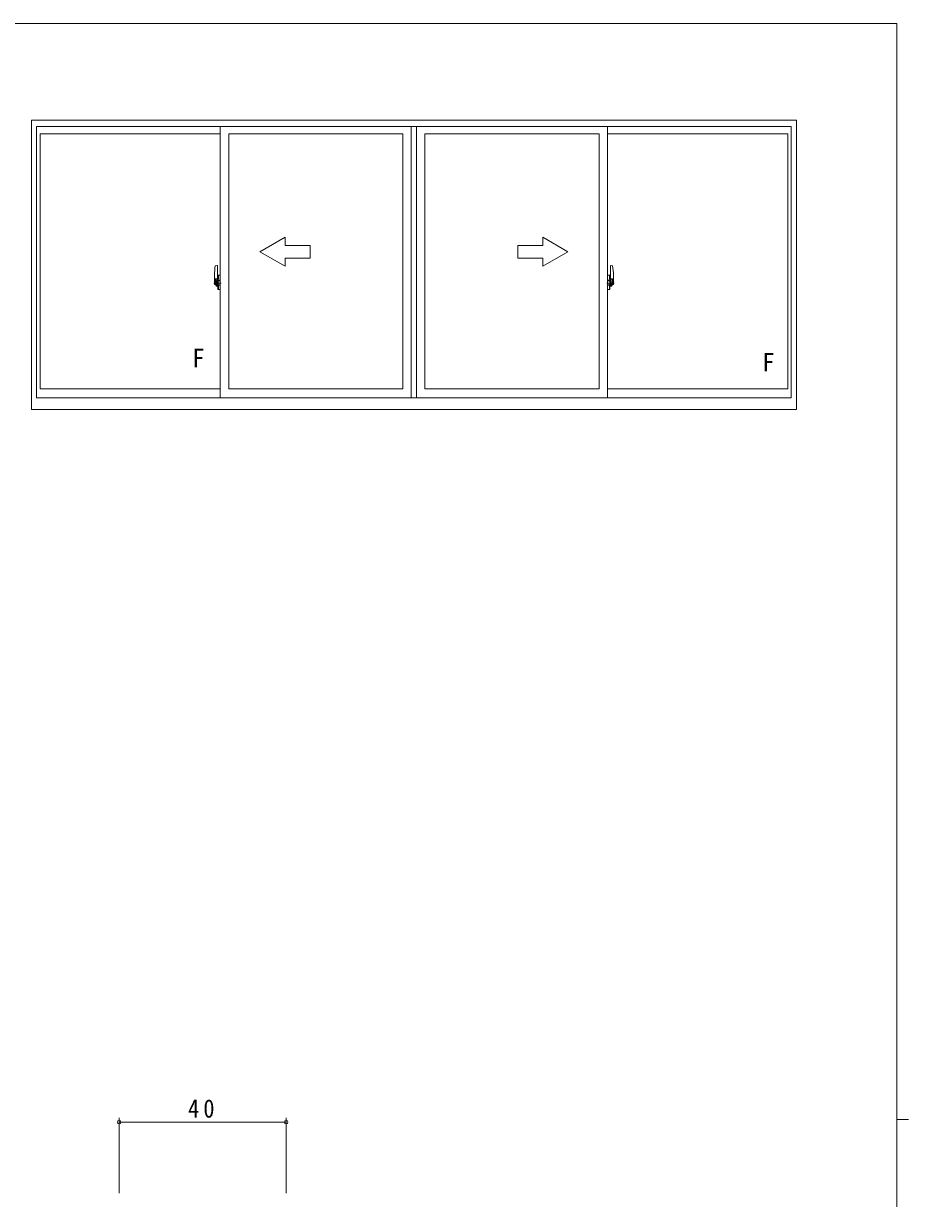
# Model space of a CAD drawing. Units: millimetres on the paper. Extents: x -420 to 373, y -297 to 267.
# Drawn here: x 143.1 to 355.1, y -17 to 264.4 of the extents above; entities that cross this region are included whole.
import ezdxf
from ezdxf.enums import TextEntityAlignment as Align

# ---------------------------------------------------------------- set-up
doc = ezdxf.new("R2010")
doc.units = ezdxf.units.MM
doc.linetypes.add('CHAIN2', pattern=[12, 9, -1, 1, -1])
for name, color, linetype, lineweight in [('0-1_YKK_ZWAK', 7, 'Continuous', 9), ('0-6_YKK_A1', 4, 'Continuous', 9), ('0-7_YKK_D', 6, 'Continuous', 9)]:
    doc.layers.add(name, color=color, linetype=linetype, lineweight=lineweight)
doc.styles.add('ＭＳ ゴシック', font='')
doc.styles.get('ＭＳ ゴシック').set_extended_font_data('MS Gothic')

msp = doc.modelspace()

# ---------------------------------------------------------------- linework, layer by layer
at = {"layer": '0-1_YKK_ZWAK'}
for p, q in [((352.3, 264.425), (-417.7, 264.425)), ((352.3, 264.425), (352.3, -260.575)), ((352.3, 1.925), (355.1, 1.925))]:
    msp.add_line(p, q, dxfattribs=at)
at = {"layer": '0-6_YKK_A1'}
for p, q in [((145.019, 241.259), (145.019, 172.009)), ((328.269, 241.259), (145.019, 241.259)), ((146.269, 239.759), (146.269, 174.759)), ((327.019, 239.759), (146.269, 239.759)), ((190.269, 174.759), (190.269, 239.759)), ((236.019, 174.759), (236.019, 239.759)), ((237.269, 174.759), (237.269, 239.759)), ((237.269, 174.759), (237.269, 239.759)), ((283.019, 174.759), (283.019, 239.759)), ((327.019, 239.759), (327.019, 174.759)), ((328.269, 241.259), (328.269, 172.009)), ((147.119, 238.009), (147.119, 176.959)), ((190.269, 238.009), (147.119, 238.009)), ((234.019, 238.009), (192.269, 238.009)), ((192.269, 176.959), (192.269, 238.009)), ((234.019, 176.959), (234.019, 238.009)), ((239.269, 238.009), (281.019, 238.009)), ((239.269, 176.959), (239.269, 238.009)), ((281.019, 176.959), (281.019, 238.009)), ((283.019, 238.009), (326.169, 238.009)), ((326.169, 238.009), (326.169, 176.959)), ((199.769, 209.759), (205.769, 213.223)), ((205.769, 211.259), (205.769, 213.223)), ((205.769, 211.259), (211.769, 211.259)), ((211.769, 211.259), (211.769, 208.259)), ((261.519, 211.259), (261.519, 208.259)), ((267.519, 211.259), (261.519, 211.259)), ((267.519, 211.259), (267.519, 213.223)), ((273.519, 209.759), (267.519, 213.223)), ((199.769, 209.759), (205.769, 206.295)), ((205.769, 206.295), (205.769, 208.259)), ((211.769, 208.259), (205.769, 208.259)), ((261.519, 208.259), (267.519, 208.259)), ((273.519, 209.759), (267.519, 206.295)), ((267.519, 206.295), (267.519, 208.259)), ((189.11, 206.418), (189.543, 206.433)), ((189.569, 206.408), (189.569, 203.149)), ((283.719, 206.408), (283.719, 203.149)), ((284.179, 206.418), (283.745, 206.433)), ((188.869, 204.164), (188.869, 201.946)), ((189.069, 202.241), (189.069, 203.301)), ((189.457, 203.301), (189.069, 203.301)), ((189.094, 202.249), (189.094, 203.228)), ((189.094, 203.228), (189.457, 203.228)), ((189.554, 202.852), (189.379, 202.852)), ((189.379, 202.852), (189.379, 202.034)), ((189.494, 203.191), (189.494, 202.852)), ((189.494, 203.024), (189.494, 203.074)), ((189.494, 202.852), (189.494, 202.629)), ((189.494, 202.852), (189.494, 202.629)), ((189.569, 202.733), (189.494, 202.733)), ((189.494, 202.629), (189.664, 202.629)), ((189.569, 203.149), (189.554, 203.149)), ((189.554, 203.149), (189.554, 202.852)), ((189.569, 203.188), (189.569, 202.629)), ((189.569, 202.629), (189.569, 202.982)), ((189.569, 202.691), (189.569, 202.926)), ((189.594, 203.007), (189.694, 203.009)), ((189.664, 202.629), (189.664, 202.431)), ((189.694, 204.114), (189.694, 203.209)), ((189.819, 203.209), (189.694, 203.209)), ((189.694, 202.841), (189.694, 203.154)), ((189.699, 202.814), (189.694, 202.841)), ((189.712, 202.787), (189.699, 202.814)), ((189.724, 202.775), (189.712, 202.787)), ((189.844, 203.184), (189.718, 203.179)), ((189.719, 203.184), (189.719, 203.209)), ((189.844, 203.184), (189.719, 203.184)), ((189.734, 202.77), (189.724, 202.775)), ((189.742, 202.768), (189.734, 202.77)), ((189.743, 202.768), (189.742, 202.768)), ((189.743, 202.768), (189.743, 202.099)), ((189.819, 204.164), (189.744, 204.164)), ((189.754, 202.767), (189.754, 201.75)), ((190.239, 202.808), (189.779, 202.792)), ((189.819, 204.164), (189.819, 203.209)), ((189.819, 204.139), (189.844, 204.139)), ((189.844, 204.169), (190.269, 204.184)), ((189.844, 204.169), (189.844, 203.184)), ((189.844, 204.139), (189.844, 203.184)), ((189.924, 202.924), (189.924, 202.854)), ((190.109, 202.949), (189.949, 202.949)), ((189.949, 202.829), (190.109, 202.829)), ((190.134, 202.924), (190.134, 202.854)), ((190.254, 202.793), (190.254, 202.787)), ((190.254, 202.793), (190.254, 201.724)), ((190.269, 204.184), (190.269, 200.684)), ((283.019, 204.184), (283.019, 200.684)), ((283.444, 204.169), (283.019, 204.184)), ((283.034, 202.793), (283.034, 202.787)), ((283.034, 202.793), (283.034, 201.724)), ((283.049, 202.808), (283.51, 202.792)), ((283.154, 202.924), (283.154, 202.854)), ((283.179, 202.949), (283.339, 202.949)), ((283.339, 202.829), (283.179, 202.829)), ((283.364, 202.924), (283.364, 202.854)), ((283.444, 204.169), (283.444, 203.184)), ((283.469, 204.139), (283.444, 204.139)), ((283.444, 204.139), (283.444, 203.184)), ((283.444, 203.184), (283.569, 203.184)), ((283.444, 203.184), (283.57, 203.179)), ((283.469, 204.164), (283.544, 204.164)), ((283.469, 204.164), (283.469, 203.209)), ((283.469, 203.209), (283.594, 203.209)), ((283.534, 202.767), (283.534, 201.75)), ((283.546, 202.768), (283.547, 202.768)), ((283.546, 202.768), (283.546, 202.099)), ((283.547, 202.768), (283.555, 202.77)), ((283.555, 202.77), (283.565, 202.775)), ((283.565, 202.775), (283.577, 202.787)), ((283.569, 203.184), (283.569, 203.209)), ((283.577, 202.787), (283.59, 202.814)), ((283.59, 202.814), (283.594, 202.841)), ((283.594, 204.114), (283.594, 203.209)), ((283.594, 202.841), (283.594, 203.154)), ((283.695, 203.007), (283.594, 203.009)), ((283.624, 202.629), (283.624, 202.431)), ((283.794, 202.629), (283.624, 202.629)), ((283.719, 203.188), (283.719, 202.629)), ((283.719, 203.149), (283.734, 203.149)), ((283.719, 202.629), (283.719, 202.982)), ((283.719, 202.691), (283.719, 202.926)), ((283.719, 202.733), (283.794, 202.733)), ((283.734, 203.149), (283.734, 202.852)), ((283.734, 202.852), (283.909, 202.852)), ((283.794, 203.191), (283.794, 202.852)), ((283.794, 203.024), (283.794, 203.074)), ((283.794, 202.852), (283.794, 202.629)), ((283.794, 202.852), (283.794, 202.629)), ((283.832, 203.301), (284.219, 203.301)), ((284.194, 203.228), (283.832, 203.228)), ((283.909, 202.852), (283.909, 202.034)), ((284.194, 202.249), (284.194, 203.228)), ((284.219, 202.241), (284.219, 203.301)), ((284.419, 204.164), (284.419, 201.946)), ((188.918, 201.896), (189.124, 201.889)), ((189.07, 202.202), (189.069, 202.238)), ((189.339, 202.061), (189.124, 202.061)), ((189.124, 202.061), (189.124, 201.889)), ((189.159, 201.992), (189.124, 201.992)), ((189.159, 202.034), (189.394, 202.034)), ((189.159, 201.944), (189.159, 202.034)), ((189.159, 201.798), (189.159, 201.814)), ((189.159, 201.798), (189.448, 201.798)), ((189.248, 201.526), (189.237, 201.542)), ((189.269, 201.495), (189.248, 201.526)), ((189.269, 201.545), (189.269, 201.495)), ((189.457, 201.495), (189.269, 201.495)), ((189.294, 201.57), (189.457, 201.57)), ((189.379, 202.068), (189.339, 202.068)), ((189.339, 202.068), (189.339, 202.034)), ((189.394, 202.52), (189.379, 202.52)), ((189.394, 202.406), (189.394, 202.604)), ((189.394, 202.332), (189.394, 202.406)), ((189.394, 202.406), (189.394, 202.406)), ((189.394, 202.286), (189.394, 202.332)), ((189.394, 202.332), (189.494, 202.332)), ((189.394, 202.038), (189.394, 202.092)), ((189.394, 202.092), (189.494, 202.092)), ((189.394, 202.034), (189.394, 202.038)), ((189.394, 202.038), (189.494, 202.038)), ((189.394, 202.034), (189.494, 202.034)), ((189.395, 201.814), (189.394, 201.814)), ((189.418, 201.803), (189.395, 201.814)), ((189.429, 201.8), (189.418, 201.803)), ((189.44, 201.798), (189.429, 201.8)), ((189.458, 201.799), (189.44, 201.798)), ((189.473, 201.803), (189.458, 201.799)), ((189.484, 201.811), (189.473, 201.803)), ((189.494, 201.992), (189.482, 201.992)), ((189.488, 201.817), (189.484, 201.811)), ((189.491, 201.823), (189.488, 201.817)), ((189.494, 202.431), (189.664, 202.431)), ((189.494, 202.332), (189.494, 202.406)), ((189.664, 202.406), (189.494, 202.406)), ((189.494, 202.406), (189.494, 201.608)), ((189.494, 202.286), (189.494, 202.332)), ((189.494, 202.092), (189.494, 202.286)), ((189.494, 202.262), (189.494, 201.992)), ((189.494, 202.038), (189.494, 202.092)), ((189.494, 202.034), (189.494, 202.038)), ((189.494, 201.89), (189.494, 201.839)), ((189.569, 202.406), (189.569, 201.608)), ((189.569, 201.885), (189.569, 202.406)), ((189.694, 201.859), (189.594, 201.86)), ((189.664, 202.431), (189.664, 202.406)), ((189.694, 202.026), (189.695, 202.035)), ((189.694, 201.713), (189.694, 202.026)), ((189.819, 201.659), (189.694, 201.659)), ((189.694, 200.754), (189.694, 201.659)), ((189.695, 202.035), (189.702, 202.063)), ((189.702, 202.063), (189.709, 202.076)), ((189.709, 202.076), (189.718, 202.088)), ((189.718, 202.088), (189.727, 202.094)), ((189.844, 201.684), (189.718, 201.688)), ((189.844, 201.684), (189.719, 201.684)), ((189.719, 201.684), (189.719, 201.659)), ((189.727, 202.094), (189.737, 202.099)), ((189.737, 202.099), (189.743, 202.099)), ((189.819, 200.704), (189.744, 200.704)), ((189.779, 201.726), (190.239, 201.71)), ((189.819, 201.834), (189.819, 201.776)), ((189.819, 200.704), (189.819, 201.659)), ((189.819, 200.729), (189.844, 200.729)), ((190.194, 201.859), (189.844, 201.859)), ((189.844, 201.751), (190.194, 201.751)), ((189.844, 200.729), (189.844, 201.684)), ((189.844, 201.684), (189.844, 200.698)), ((189.844, 200.698), (190.269, 200.684)), ((190.219, 201.834), (190.219, 201.776)), ((190.269, 202.571), (190.254, 202.571)), ((190.269, 202.246), (190.254, 202.246)), ((283.019, 202.571), (283.034, 202.571)), ((283.019, 202.246), (283.034, 202.246)), ((283.444, 200.698), (283.019, 200.684)), ((283.51, 201.726), (283.049, 201.71)), ((283.069, 201.834), (283.069, 201.776)), ((283.094, 201.859), (283.444, 201.859)), ((283.444, 201.751), (283.094, 201.751)), ((283.444, 201.684), (283.57, 201.688)), ((283.444, 201.684), (283.569, 201.684)), ((283.444, 200.729), (283.444, 201.684)), ((283.444, 201.684), (283.444, 200.698)), ((283.469, 200.729), (283.444, 200.729)), ((283.469, 201.834), (283.469, 201.776)), ((283.469, 201.659), (283.594, 201.659)), ((283.469, 200.704), (283.469, 201.659)), ((283.469, 200.704), (283.544, 200.704)), ((283.552, 202.099), (283.546, 202.099)), ((283.562, 202.094), (283.552, 202.099)), ((283.57, 202.088), (283.562, 202.094)), ((283.569, 201.684), (283.569, 201.659)), ((283.58, 202.076), (283.57, 202.088)), ((283.587, 202.063), (283.58, 202.076)), ((283.594, 202.035), (283.587, 202.063)), ((283.594, 202.026), (283.594, 202.035)), ((283.594, 201.713), (283.594, 202.026)), ((283.594, 201.859), (283.695, 201.86)), ((283.594, 200.754), (283.594, 201.659)), ((283.624, 202.431), (283.624, 202.406)), ((283.794, 202.431), (283.624, 202.431)), ((283.624, 202.406), (283.794, 202.406)), ((283.719, 202.406), (283.719, 201.608)), ((283.719, 201.885), (283.719, 202.406)), ((283.794, 202.332), (283.794, 202.406)), ((283.794, 202.406), (283.794, 201.608)), ((283.794, 202.286), (283.794, 202.332)), ((283.894, 202.332), (283.794, 202.332)), ((283.794, 202.092), (283.794, 202.286)), ((283.794, 202.262), (283.794, 201.992)), ((283.794, 202.038), (283.794, 202.092)), ((283.894, 202.092), (283.794, 202.092)), ((283.794, 202.034), (283.794, 202.038)), ((283.894, 202.038), (283.794, 202.038)), ((283.894, 202.034), (283.794, 202.034)), ((283.794, 201.992), (283.807, 201.992)), ((283.794, 201.89), (283.794, 201.839)), ((283.798, 201.823), (283.801, 201.817)), ((283.801, 201.817), (283.805, 201.811)), ((283.805, 201.811), (283.816, 201.803)), ((283.816, 201.803), (283.831, 201.799)), ((283.831, 201.799), (283.848, 201.798)), ((283.994, 201.57), (283.832, 201.57)), ((283.832, 201.495), (284.019, 201.495)), ((284.129, 201.798), (283.841, 201.798)), ((283.848, 201.798), (283.859, 201.8)), ((283.859, 201.8), (283.871, 201.803)), ((283.871, 201.803), (283.894, 201.814)), ((283.894, 202.406), (283.894, 202.604)), ((283.894, 202.52), (283.909, 202.52)), ((283.894, 202.332), (283.894, 202.406)), ((283.894, 202.406), (283.894, 202.406)), ((283.894, 202.286), (283.894, 202.332)), ((283.894, 202.038), (283.894, 202.092)), ((283.894, 202.034), (283.894, 202.038)), ((284.129, 202.034), (283.894, 202.034)), ((283.894, 201.814), (283.894, 201.814)), ((283.909, 202.068), (283.949, 202.068)), ((283.949, 202.068), (283.949, 202.034)), ((283.949, 202.061), (284.164, 202.061)), ((284.019, 201.545), (284.019, 201.495)), ((284.019, 201.495), (284.041, 201.526)), ((284.041, 201.526), (284.052, 201.542)), ((284.129, 201.944), (284.129, 202.034)), ((284.129, 201.992), (284.164, 201.992)), ((284.129, 201.798), (284.129, 201.814)), ((284.164, 202.061), (284.164, 201.889)), ((284.371, 201.896), (284.164, 201.889)), ((284.218, 202.202), (284.219, 202.238)), ((146.269, 174.759), (327.019, 174.759)), ((147.119, 176.959), (190.269, 176.959)), ((192.269, 176.959), (234.019, 176.959)), ((283.019, 176.959), (326.169, 176.959)), ((145.019, 172.009), (328.269, 172.009))]:
    msp.add_line(p, q, dxfattribs=at)
at = {"layer": '0-6_YKK_A1', "linetype": 'CHAIN2'}
for p, q in [((190.434, 202.259), (188.68, 202.259)), ((282.855, 202.259), (284.609, 202.259))]:
    msp.add_line(p, q, dxfattribs=at)
at = {"layer": '0-6_YKK_A1'}
for points in [[(281.019, 176.959), (239.269, 176.959), (239.269, 238.009)], [(189.494, 202.629), (189.424, 202.622), (189.394, 202.604)], [(189.756, 202.776), (189.755, 202.771), (189.754, 202.767)], [(190.254, 202.793), (190.252, 202.801), (190.247, 202.806), (190.239, 202.808)], [(283.034, 202.793), (283.036, 202.801), (283.042, 202.806), (283.05, 202.808)], [(283.533, 202.776), (283.534, 202.771), (283.534, 202.767)], [(283.794, 202.629), (283.865, 202.622), (283.894, 202.604)], [(189.07, 202.191), (189.069, 202.238), (189.069, 202.241)], [(189.159, 201.814), (189.159, 201.944), (189.394, 201.944)], [(189.494, 202.431), (189.444, 202.428), (189.408, 202.419), (189.394, 202.406)], [(189.394, 202.406), (189.494, 202.406), (189.494, 202.406)], [(189.394, 202.092), (189.394, 202.286), (189.494, 202.286)], [(189.491, 201.823), (189.494, 201.831), (189.494, 201.839)], [(189.494, 202.034), (189.494, 201.903), (189.494, 201.89)], [(189.754, 201.75), (189.755, 201.746), (189.756, 201.742)], [(190.239, 201.71), (190.247, 201.711), (190.252, 201.717), (190.254, 201.724)], [(283.05, 201.71), (283.042, 201.711), (283.036, 201.717), (283.034, 201.724)], [(283.534, 201.75), (283.534, 201.746), (283.533, 201.742)], [(283.794, 202.431), (283.844, 202.428), (283.881, 202.419), (283.894, 202.406)], [(283.894, 202.406), (283.794, 202.406), (283.794, 202.406)], [(283.894, 202.092), (283.894, 202.286), (283.794, 202.286)], [(283.794, 202.034), (283.794, 201.903), (283.794, 201.89)], [(283.798, 201.823), (283.795, 201.831), (283.794, 201.839)], [(284.129, 201.814), (284.129, 201.944), (283.894, 201.944)], [(284.218, 202.191), (284.219, 202.238), (284.219, 202.241)]]:
    msp.add_lwpolyline(points, dxfattribs=at)
for centre, radius, start, end in [((202.119, 204.122), 13.25, 170.20653, 179.82143), ((189.112, 206.368), 0.05, 91.99998, 170.20653), ((189.544, 206.408), 0.025, 0, 91.99998), ((283.744, 206.408), 0.025, 88, 180), ((284.177, 206.368), 0.05, 9.79346, 88), ((271.169, 204.122), 13.25, 0.17856, 9.79346), ((189.094, 203.253), 0.025, 180, 270), ((189.457, 203.188), 0.113, 0, 90), ((189.457, 203.191), 0.0375, 0, 90), ((189.594, 202.982), 0.025, 91, 180), ((189.744, 204.114), 0.05, 90, 180), ((189.719, 203.154), 0.025, 91.99998, 180), ((189.779, 202.766), 0.0254, 88.99205, 157.90245), ((189.949, 202.924), 0.025, 90, 180), ((189.949, 202.854), 0.025, 180, 270), ((190.109, 202.924), 0.025, 0, 90), ((190.109, 202.854), 0.025, 270, 0), ((283.179, 202.924), 0.025, 90, 180), ((283.179, 202.854), 0.025, 180, 270), ((283.339, 202.924), 0.025, 0, 90), ((283.339, 202.854), 0.025, 270, 0), ((283.509, 202.766), 0.0254, 22.09753, 91.00793), ((283.544, 204.114), 0.05, 0, 90), ((283.569, 203.154), 0.025, 0, 88), ((283.694, 202.982), 0.025, 0, 88.99998), ((283.832, 203.188), 0.113, 90, 180), ((283.832, 203.191), 0.0375, 90, 180), ((284.194, 203.253), 0.025, 270, 0), ((188.919, 201.946), 0.05, 180, 268), ((190.546, 202.239), 1.476, 179.91893, 190.81317), ((190.377, 202.181), 1.307, 179.53619, 192.85144), ((190.566, 202.208), 1.472, 178.42075, 189.33089), ((190.018, 202.102), 0.933, 188.62914, 193.15749), ((190.377, 202.181), 1.307, 192.85144, 209.23122), ((190.018, 202.102), 0.933, 193.15749, 216.6329), ((189.98, 202.122), 0.88, 189.98209, 192.05296), ((189.98, 202.122), 0.88, 192.05296, 218.82617), ((189.294, 201.545), 0.025, 90, 180), ((189.4, 202.039), 0.095, 266.91231, 356.74059), ((189.457, 201.608), 0.113, 270, 0), ((189.457, 201.608), 0.0375, 270, 0), ((189.594, 201.885), 0.025, 180, 269.00002), ((189.719, 201.713), 0.025, 180, 268), ((189.744, 200.754), 0.05, 180, 270), ((189.78, 201.751), 0.0256, 202.43822, 270.66725), ((189.844, 201.834), 0.025, 90, 180), ((189.844, 201.776), 0.025, 180, 270), ((190.194, 201.834), 0.025, 0, 90), ((190.194, 201.776), 0.025, 270, 0), ((283.094, 201.834), 0.025, 90, 180), ((283.094, 201.776), 0.025, 180, 270), ((283.444, 201.834), 0.025, 0, 90), ((283.444, 201.776), 0.025, 270, 0), ((283.509, 201.751), 0.0256, 269.33273, 337.56177), ((283.544, 200.754), 0.05, 270, 0), ((283.569, 201.713), 0.025, 271.99998, 0), ((283.694, 201.885), 0.025, 270.99997, 0), ((283.832, 201.608), 0.113, 180, 270), ((283.889, 202.039), 0.095, 183.2594, 273.08768), ((283.832, 201.608), 0.0375, 180, 270), ((283.309, 202.122), 0.88, 321.17381, 347.94702), ((283.994, 201.545), 0.025, 0, 90), ((283.271, 202.102), 0.933, 323.36708, 346.8425), ((282.912, 202.181), 1.307, 330.76877, 347.14854), ((283.309, 202.122), 0.88, 347.94702, 350.0179), ((282.723, 202.208), 1.472, 350.6691, 1.57924), ((283.271, 202.102), 0.933, 346.8425, 351.37085), ((282.912, 202.181), 1.307, 347.14854, 0.46379), ((282.743, 202.239), 1.476, 349.18681, 0.08105), ((284.369, 201.946), 0.05, 272, 0)]:
    msp.add_arc(centre, radius, start, end, dxfattribs=at)
at = {"layer": '0-7_YKK_D'}
for p, q in [((166.051, -15.709), (166.051, 2.291)), ((166.051, 1.291), (206.051, 1.291)), ((206.051, -15.709), (206.051, 2.291))]:
    msp.add_line(p, q, dxfattribs=at)
for centre in [(166.051, 1.291), (206.051, 1.291)]:
    msp.add_circle(centre, 0.425, dxfattribs=at)

# ---------------------------------------------------------------- texts
at = {"layer": '0-6_YKK_A1', "color": 3, "style": 'ＭＳ ゴシック'}
for p in [(183.535, 180.792), (320.053, 179.813)]:
    msp.add_text('F', height=4.399, dxfattribs=at).set_placement(p, align=Align.BOTTOM_LEFT)
at = {"layer": '0-7_YKK_D', "color": 3, "insert": (182.531, 2.291), "char_height": 4.399, "attachment_point": 7, "style": 'ＭＳ ゴシック'}
msp.add_mtext('\\T1.36;\\W0.9;40', dxfattribs=at)

doc.saveas('drawing.dxf')
